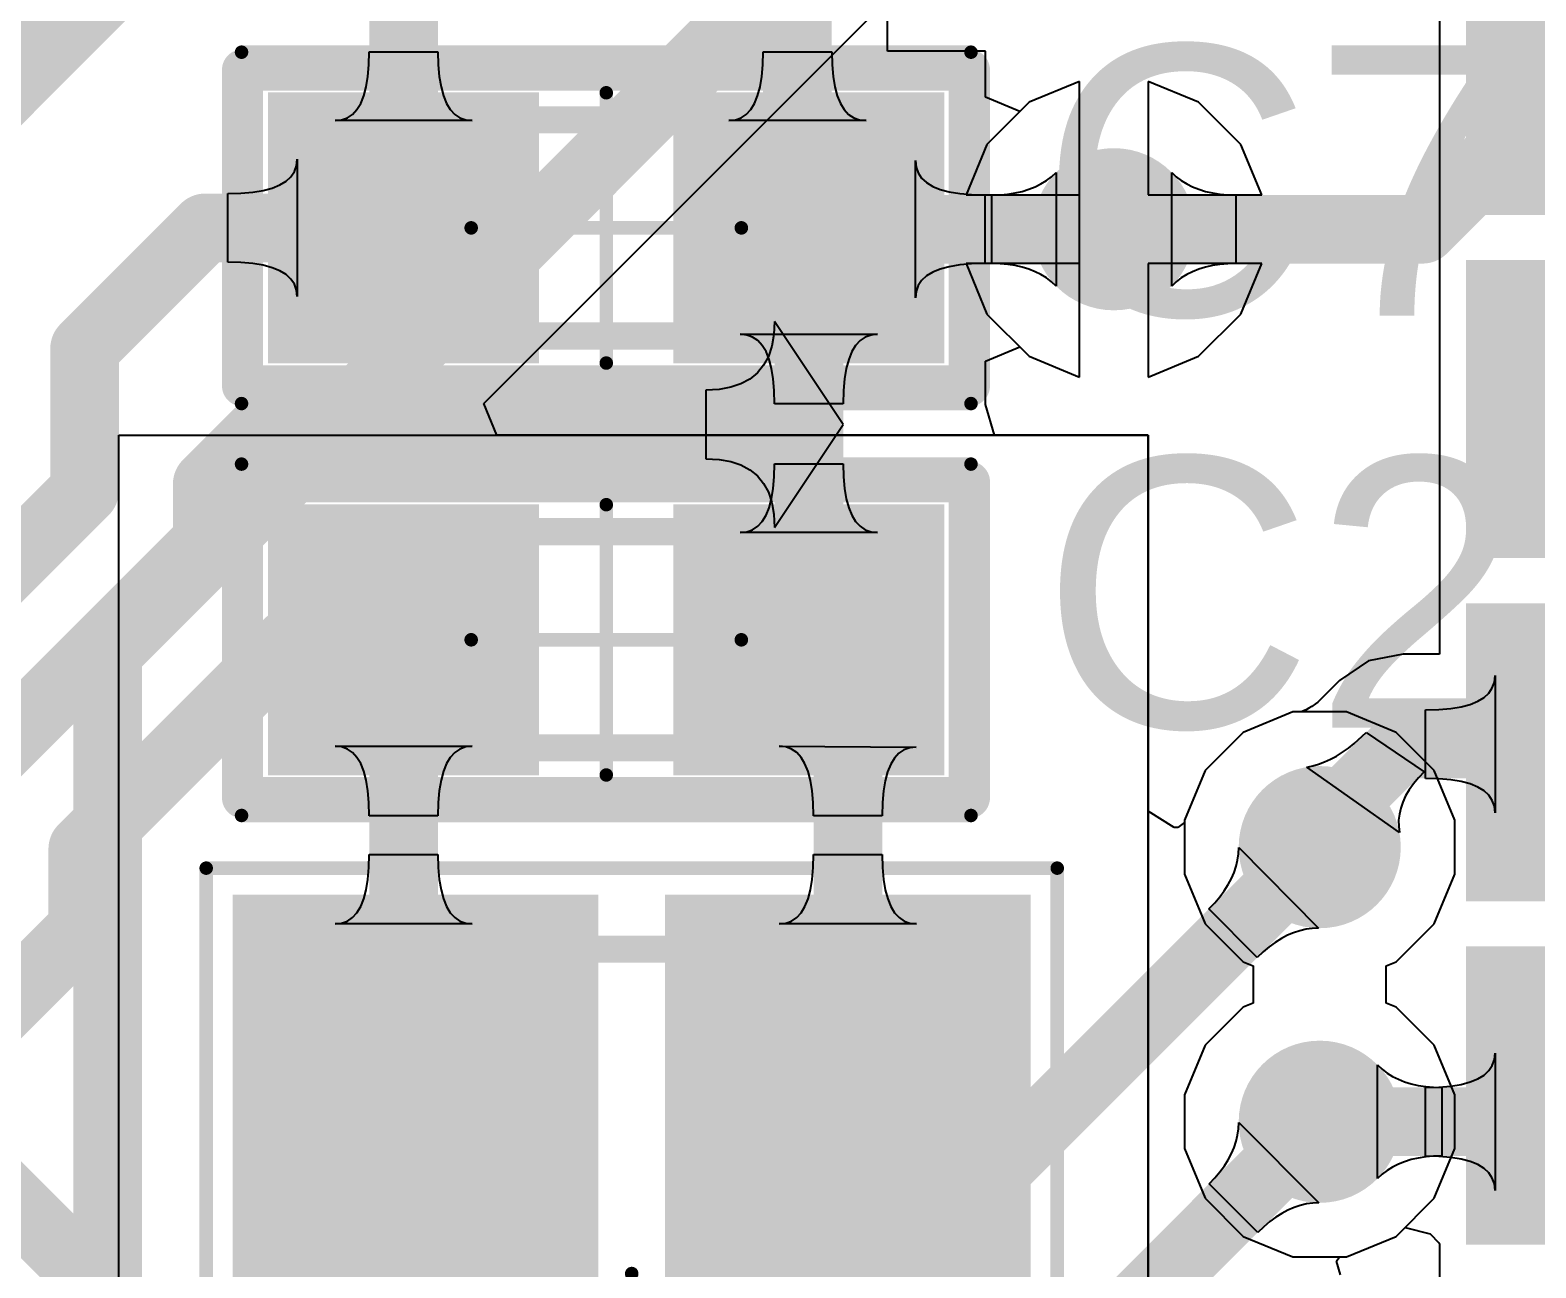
# Model space of a CAD drawing. Header units: inches. Extents: x 1.37 to 4.6, y 1.74 to 5.29.
# Drawn here: x 2.5721 to 2.7915, y 4.5137 to 4.694 of the extents above; entities that cross this region are included whole.
import ezdxf

# ---------------------------------------------------------------- set-up
doc = ezdxf.new("R2010")
doc.units = ezdxf.units.IN
doc.header["$MEASUREMENT"] = 0
for name, color, linetype in [('BottomLayer', 5, 'Continuous'), ('Mechanical11', 56, 'Continuous'), ('Mechanical13', 56, 'Continuous'), ('Mechanical15', 56, 'Continuous'), ('TopLayer', 1, 'Continuous'), ('TopOverlay', 2, 'Continuous'), ('TopPaste', 8, 'Continuous'), ('TopSolder', 216, 'Continuous'), ('ViaHoleLayer', 16, 'Continuous')]:
    doc.layers.add(name, color=color, linetype=linetype)
doc.styles.add('Arial', font='', dxfattribs={"height": 0.2})
doc.styles.get('Arial').set_extended_font_data('Arial')

# ---------------------------------------------------------------- blocks, each defined once
blk = doc.blocks.new('WE_XTAL_CFPX_180_12')
at = {"layer": 'TopLayer'}
for points in [[(-0.07087, 0.05413), (-0.01575, 0.05413), (-0.01575, 0.00886), (-0.07087, 0.00886)], [(0.01575, 0.05413), (0.07087, 0.05413), (0.07087, 0.00886), (0.01575, 0.00886)], [(-0.07087, -0.00886), (-0.01575, -0.00886), (-0.01575, -0.05413), (-0.07087, -0.05413)], [(0.01575, -0.00886), (0.07087, -0.00886), (0.07087, -0.05413), (0.01575, -0.05413)]]:
    blk.add_hatch(color=1, dxfattribs=at).paths.add_polyline_path(points)
at = {"layer": 'TopPaste'}
for points in [[(-0.07087, 0.05413), (-0.01575, 0.05413), (-0.01575, 0.00886), (-0.07087, 0.00886)], [(0.01575, 0.05413), (0.07087, 0.05413), (0.07087, 0.00886), (0.01575, 0.00886)], [(-0.07087, -0.00886), (-0.01575, -0.00886), (-0.01575, -0.05413), (-0.07087, -0.05413)], [(0.01575, -0.00886), (0.07087, -0.00886), (0.07087, -0.05413), (0.01575, -0.05413)]]:
    blk.add_hatch(color=8, dxfattribs=at).paths.add_polyline_path(points)
at = {"layer": 'TopSolder'}
for points in [[(-0.07487, 0.05813), (-0.01175, 0.05813), (-0.01175, 0.00486), (-0.07487, 0.00486)], [(0.01175, 0.05813), (0.07487, 0.05813), (0.07487, 0.00486), (0.01175, 0.00486)], [(-0.07487, -0.00486), (-0.01175, -0.00486), (-0.01175, -0.05813), (-0.07487, -0.05813)], [(0.01175, -0.00486), (0.07487, -0.00486), (0.07487, -0.05813), (0.01175, -0.05813)]]:
    blk.add_hatch(color=216, dxfattribs=at).paths.add_polyline_path(points)
at = {"layer": 'Mechanical11', "const_width": 0.00394}
for points in [[(-0.06693, 0.05315), (0.06693, 0.05315)], [(-0.06693, 0.05315), (-0.06693, -0.05315)], [(0.06693, 0.05315), (0.06693, -0.05315)], [(-0.06693, -0.05315), (0.06693, -0.05315)]]:
    blk.add_lwpolyline(points, dxfattribs=at)
at = {"layer": 'Mechanical11'}
for points, const_width in [([(-0.06791, 0.05315, 1), (-0.06594, 0.05315, 1)], 0.00197), ([(-0.06791, 0.05315, 1), (-0.06594, 0.05315, 1)], 0.00197), ([(0.06595, 0.05315, 1), (0.06791, 0.05315, 1)], 0.00197), ([(0.06595, 0.05315, 1), (0.06791, 0.05315, 1)], 0.00197), ([(-0.04134, -0.03543, 1), (-0.05709, -0.03543, 1)], 0.00394), ([(-0.05807, -0.03543, 1), (-0.0561, -0.03543, 1)], 0.00197), ([(-0.04232, -0.03543, 1), (-0.04035, -0.03543, 1)], 0.00197), ([(-0.06791, -0.05315, 1), (-0.06594, -0.05315, 1)], 0.00197), ([(-0.06791, -0.05315, 1), (-0.06594, -0.05315, 1)], 0.00197), ([(0.06595, -0.05315, 1), (0.06791, -0.05315, 1)], 0.00197), ([(0.06595, -0.05315, 1), (0.06791, -0.05315, 1)], 0.00197)]:
    blk.add_lwpolyline(points, format="xyb", close=True, dxfattribs=dict(at, const_width=const_width))
at = {"layer": 'Mechanical13', "const_width": 0.00394}
for points in [[(-0.06693, 0.05315), (-0.06693, -0.05315)], [(-0.06693, 0.05315), (0.06693, 0.05315)], [(0.06693, 0.05315), (0.06693, -0.05315)], [(-0.06693, -0.05315), (0.06693, -0.05315)]]:
    blk.add_lwpolyline(points, dxfattribs=at)
at = {"layer": 'Mechanical13', "const_width": 0.00197}
for points in [[(-0.06791, 0.05315, 1), (-0.06594, 0.05315, 1)], [(-0.06791, 0.05315, 1), (-0.06594, 0.05315, 1)], [(0.06595, 0.05315, 1), (0.06791, 0.05315, 1)], [(0.06595, 0.05315, 1), (0.06791, 0.05315, 1)], [(-0.06791, -0.05315, 1), (-0.06594, -0.05315, 1)], [(-0.06791, -0.05315, 1), (-0.06594, -0.05315, 1)], [(0.06595, -0.05315, 1), (0.06791, -0.05315, 1)], [(0.06595, -0.05315, 1), (0.06791, -0.05315, 1)]]:
    blk.add_lwpolyline(points, format="xyb", close=True, dxfattribs=at)
at = {"layer": 'Mechanical15', "const_width": 0.00197}
for points in [[(-0.07874, 0.06201), (-0.07874, -0.06201)], [(-0.07874, 0.06201), (0.07874, 0.06201)], [(0.07874, 0.06201), (0.07874, -0.06201)], [(0, 0.01969), (0, -0.01968)], [(-0.01968, 0), (0.01969, 0)], [(-0.07874, -0.06201), (0.07874, -0.06201)]]:
    blk.add_lwpolyline(points, dxfattribs=at)
at = {"layer": 'Mechanical15', "const_width": 0.000984}
for points in [[(-0.07923, 0.06201, 1), (-0.07825, 0.06201, 1)], [(-0.07923, 0.06201, 1), (-0.07825, 0.06201, 1)], [(0.07825, 0.06201, 1), (0.07923, 0.06201, 1)], [(0.07825, 0.06201, 1), (0.07923, 0.06201, 1)], [(-0.00049, 0.01969, 1), (0.00049, 0.01969, 1)], [(-0.02018, 0, 1), (-0.01919, 0, 1)], [(0.01919, 0, 1), (0.02018, 0, 1)], [(-0.00049, -0.01968, 1), (0.00049, -0.01968, 1)], [(-0.07923, -0.06201, 1), (-0.07825, -0.06201, 1)], [(-0.07923, -0.06201, 1), (-0.07825, -0.06201, 1)], [(0.07825, -0.06201, 1), (0.07923, -0.06201, 1)], [(0.07825, -0.06201, 1), (0.07923, -0.06201, 1)]]:
    blk.add_lwpolyline(points, format="xyb", close=True, dxfattribs=at)
at = {"layer": 'TopOverlay'}
for points, const_width in [([(-0.08465, -0.02953, 1), (-0.09252, -0.02953, 1)], 0.00787), ([(-0.09449, -0.02953, 1), (-0.09055, -0.02953, 1)], 0.00394), ([(-0.08661, -0.02953, 1), (-0.08268, -0.02953, 1)], 0.00394)]:
    blk.add_lwpolyline(points, format="xyb", close=True, dxfattribs=dict(at, const_width=const_width))
at = {"layer": 'Mechanical11', "style": 'Arial'}
blk.add_text('Y1', height=0.03937, dxfattribs=at).set_placement((-0.04528, -0.0187))
blk = doc.blocks.new('ESP32_WROOM_26')
at = {"layer": 'TopLayer'}
for points in [[(0.02953, 0.39134), (-0.02953, 0.39134), (-0.02953, 0.42677), (0.02953, 0.42677)], [(0.02953, 0.34134), (-0.02953, 0.34134), (-0.02953, 0.37677), (0.02953, 0.37677)], [(0.02953, 0.29134), (-0.02953, 0.29134), (-0.02953, 0.32677), (0.02953, 0.32677)], [(0.02953, 0.24134), (-0.02953, 0.24134), (-0.02953, 0.27677), (0.02953, 0.27677)]]:
    blk.add_hatch(color=1, dxfattribs=at).paths.add_polyline_path(points)
at = {"layer": 'TopPaste'}
for points in [[(0.02953, 0.39134), (-0.02953, 0.39134), (-0.02953, 0.42677), (0.02953, 0.42677)], [(0.02953, 0.34134), (-0.02953, 0.34134), (-0.02953, 0.37677), (0.02953, 0.37677)], [(0.02953, 0.29134), (-0.02953, 0.29134), (-0.02953, 0.32677), (0.02953, 0.32677)], [(0.02953, 0.24134), (-0.02953, 0.24134), (-0.02953, 0.27677), (0.02953, 0.27677)]]:
    blk.add_hatch(color=8, dxfattribs=at).paths.add_polyline_path(points)
at = {"layer": 'TopSolder'}
for points in [[(0.03353, 0.38734), (-0.03353, 0.38734), (-0.03353, 0.43077), (0.03353, 0.43077)], [(0.03353, 0.33734), (-0.03353, 0.33734), (-0.03353, 0.38077), (0.03353, 0.38077)], [(0.03353, 0.28734), (-0.03353, 0.28734), (-0.03353, 0.33077), (0.03353, 0.33077)], [(0.03353, 0.23734), (-0.03353, 0.23734), (-0.03353, 0.28077), (0.03353, 0.28077)]]:
    blk.add_hatch(color=216, dxfattribs=at).paths.add_polyline_path(points)
blk = doc.blocks.new('CAP_0603_181')
at = {"layer": 'TopLayer'}
for points in [[(-0.04728, 0.01875), (-0.01578, 0.01875), (-0.01578, -0.01275), (-0.04728, -0.01275)], [(0.01178, 0.01875), (0.04328, 0.01875), (0.04328, -0.01275), (0.01178, -0.01275)]]:
    blk.add_hatch(color=1, dxfattribs=at).paths.add_polyline_path(points)
at = {"layer": 'TopPaste'}
for points in [[(-0.04728, 0.01875), (-0.01578, 0.01875), (-0.01578, -0.01275), (-0.04728, -0.01275)], [(0.01178, 0.01875), (0.04328, 0.01875), (0.04328, -0.01275), (0.01178, -0.01275)]]:
    blk.add_hatch(color=8, dxfattribs=at).paths.add_polyline_path(points)
at = {"layer": 'TopSolder'}
for points in [[(-0.05128, 0.02275), (-0.01178, 0.02275), (-0.01178, -0.01675), (-0.05128, -0.01675)], [(0.00778, 0.02275), (0.04728, 0.02275), (0.04728, -0.01675), (0.00778, -0.01675)]]:
    blk.add_hatch(color=216, dxfattribs=at).paths.add_polyline_path(points)
at = {"layer": 'Mechanical13', "const_width": 0.00394}
for points in [[(0.0295, 0.01875), (-0.0335, 0.01875)], [(-0.0335, 0.01875), (-0.0335, -0.01275)], [(0.0295, 0.01875), (0.0295, -0.01275)], [(0.0295, -0.01275), (-0.0335, -0.01275)]]:
    blk.add_lwpolyline(points, dxfattribs=at)
at = {"layer": 'Mechanical13', "const_width": 0.00197}
for points in [[(-0.03448, 0.01875, 1), (-0.03251, 0.01875, 1)], [(-0.03448, 0.01875, 1), (-0.03251, 0.01875, 1)], [(0.02851, 0.01875, 1), (0.03048, 0.01875, 1)], [(0.02851, 0.01875, 1), (0.03048, 0.01875, 1)], [(-0.03448, -0.01275, 1), (-0.03251, -0.01275, 1)], [(-0.03448, -0.01275, 1), (-0.03251, -0.01275, 1)], [(0.02851, -0.01275, 1), (0.03048, -0.01275, 1)], [(0.02851, -0.01275, 1), (0.03048, -0.01275, 1)]]:
    blk.add_lwpolyline(points, format="xyb", close=True, dxfattribs=at)
at = {"layer": 'Mechanical15', "const_width": 0.00197}
for points in [[(0.05115, 0.02859), (-0.05515, 0.02859)], [(-0.05515, 0.02859), (-0.05515, -0.02259)], [(0.05115, 0.02859), (0.05115, -0.02259)], [(-0.002, 0.02269), (-0.002, -0.01668)], [(0.01768, 0.003), (-0.02168, 0.003)], [(0.05115, -0.02259), (-0.05515, -0.02259)]]:
    blk.add_lwpolyline(points, dxfattribs=at)
at = {"layer": 'Mechanical15', "const_width": 0.000984}
for points in [[(-0.05564, 0.02859, 1), (-0.05466, 0.02859, 1)], [(-0.05564, 0.02859, 1), (-0.05466, 0.02859, 1)], [(0.05066, 0.02859, 1), (0.05164, 0.02859, 1)], [(0.05066, 0.02859, 1), (0.05164, 0.02859, 1)], [(-0.00249, 0.02269, 1), (-0.00151, 0.02269, 1)], [(-0.02218, 0.003, 1), (-0.02119, 0.003, 1)], [(0.01719, 0.003, 1), (0.01818, 0.003, 1)], [(-0.00249, -0.01668, 1), (-0.00151, -0.01668, 1)], [(-0.05564, -0.02259, 1), (-0.05466, -0.02259, 1)], [(-0.05564, -0.02259, 1), (-0.05466, -0.02259, 1)], [(0.05066, -0.02259, 1), (0.05164, -0.02259, 1)], [(0.05066, -0.02259, 1), (0.05164, -0.02259, 1)]]:
    blk.add_lwpolyline(points, format="xyb", close=True, dxfattribs=at)
at = {"layer": 'TopOverlay', "const_width": 0.006}
for points in [[(-0.048, 0.026), (-0.05492, 0.026)], [(-0.05492, 0.026), (-0.05492, -0.02)], [(0.051, 0.026), (-0.048, 0.026)], [(0.051, 0.026), (0.051, -0.02)], [(0.051, -0.02), (-0.05492, -0.02)]]:
    blk.add_lwpolyline(points, dxfattribs=at)
at = {"layer": 'TopOverlay', "const_width": 0.003}
for points in [[(-0.05642, 0.026, 1), (-0.05342, 0.026, 1)], [(-0.05642, 0.026, 1), (-0.05342, 0.026, 1)], [(-0.0495, 0.026, 1), (-0.0465, 0.026, 1)], [(-0.0495, 0.026, 1), (-0.0465, 0.026, 1)], [(0.0495, 0.026, 1), (0.0525, 0.026, 1)], [(0.0495, 0.026, 1), (0.0525, 0.026, 1)], [(-0.05642, -0.02, 1), (-0.05342, -0.02, 1)], [(-0.05642, -0.02, 1), (-0.05342, -0.02, 1)], [(0.0495, -0.02, 1), (0.0525, -0.02, 1)], [(0.0495, -0.02, 1), (0.0525, -0.02, 1)]]:
    blk.add_lwpolyline(points, format="xyb", close=True, dxfattribs=at)
blk = doc.blocks.new('CAP_0603_184')
at = {"layer": 'TopLayer'}
for points in [[(-0.04728, 0.01875), (-0.01578, 0.01875), (-0.01578, -0.01275), (-0.04728, -0.01275)], [(0.01178, 0.01875), (0.04328, 0.01875), (0.04328, -0.01275), (0.01178, -0.01275)]]:
    blk.add_hatch(color=1, dxfattribs=at).paths.add_polyline_path(points)
at = {"layer": 'TopPaste'}
for points in [[(-0.04728, 0.01875), (-0.01578, 0.01875), (-0.01578, -0.01275), (-0.04728, -0.01275)], [(0.01178, 0.01875), (0.04328, 0.01875), (0.04328, -0.01275), (0.01178, -0.01275)]]:
    blk.add_hatch(color=8, dxfattribs=at).paths.add_polyline_path(points)
at = {"layer": 'TopSolder'}
for points in [[(-0.05128, 0.02275), (-0.01178, 0.02275), (-0.01178, -0.01675), (-0.05128, -0.01675)], [(0.00778, 0.02275), (0.04728, 0.02275), (0.04728, -0.01675), (0.00778, -0.01675)]]:
    blk.add_hatch(color=216, dxfattribs=at).paths.add_polyline_path(points)
at = {"layer": 'Mechanical13', "const_width": 0.00394}
for points in [[(0.0295, 0.01875), (-0.0335, 0.01875)], [(-0.0335, 0.01875), (-0.0335, -0.01275)], [(0.0295, 0.01875), (0.0295, -0.01275)], [(0.0295, -0.01275), (-0.0335, -0.01275)]]:
    blk.add_lwpolyline(points, dxfattribs=at)
at = {"layer": 'Mechanical13', "const_width": 0.00197}
for points in [[(-0.03448, 0.01875, 1), (-0.03251, 0.01875, 1)], [(-0.03448, 0.01875, 1), (-0.03251, 0.01875, 1)], [(0.02851, 0.01875, 1), (0.03048, 0.01875, 1)], [(0.02851, 0.01875, 1), (0.03048, 0.01875, 1)], [(-0.03448, -0.01275, 1), (-0.03251, -0.01275, 1)], [(-0.03448, -0.01275, 1), (-0.03251, -0.01275, 1)], [(0.02851, -0.01275, 1), (0.03048, -0.01275, 1)], [(0.02851, -0.01275, 1), (0.03048, -0.01275, 1)]]:
    blk.add_lwpolyline(points, format="xyb", close=True, dxfattribs=at)
at = {"layer": 'Mechanical15', "const_width": 0.00197}
for points in [[(0.05115, 0.02859), (-0.05515, 0.02859)], [(-0.05515, 0.02859), (-0.05515, -0.02259)], [(0.05115, 0.02859), (0.05115, -0.02259)], [(-0.002, 0.02269), (-0.002, -0.01668)], [(0.01768, 0.003), (-0.02168, 0.003)], [(0.05115, -0.02259), (-0.05515, -0.02259)]]:
    blk.add_lwpolyline(points, dxfattribs=at)
at = {"layer": 'Mechanical15', "const_width": 0.000984}
for points in [[(-0.05564, 0.02859, 1), (-0.05466, 0.02859, 1)], [(-0.05564, 0.02859, 1), (-0.05466, 0.02859, 1)], [(0.05066, 0.02859, 1), (0.05164, 0.02859, 1)], [(0.05066, 0.02859, 1), (0.05164, 0.02859, 1)], [(-0.00249, 0.02269, 1), (-0.00151, 0.02269, 1)], [(-0.02218, 0.003, 1), (-0.02119, 0.003, 1)], [(0.01719, 0.003, 1), (0.01818, 0.003, 1)], [(-0.00249, -0.01668, 1), (-0.00151, -0.01668, 1)], [(-0.05564, -0.02259, 1), (-0.05466, -0.02259, 1)], [(-0.05564, -0.02259, 1), (-0.05466, -0.02259, 1)], [(0.05066, -0.02259, 1), (0.05164, -0.02259, 1)], [(0.05066, -0.02259, 1), (0.05164, -0.02259, 1)]]:
    blk.add_lwpolyline(points, format="xyb", close=True, dxfattribs=at)
at = {"layer": 'TopOverlay', "const_width": 0.006}
for points in [[(-0.048, 0.026), (-0.05492, 0.026)], [(-0.05492, 0.026), (-0.05492, -0.02)], [(0.051, 0.026), (-0.048, 0.026)], [(0.051, 0.026), (0.051, -0.02)], [(0.051, -0.02), (-0.05492, -0.02)]]:
    blk.add_lwpolyline(points, dxfattribs=at)
at = {"layer": 'TopOverlay', "const_width": 0.003}
for points in [[(-0.05642, 0.026, 1), (-0.05342, 0.026, 1)], [(-0.05642, 0.026, 1), (-0.05342, 0.026, 1)], [(-0.0495, 0.026, 1), (-0.0465, 0.026, 1)], [(-0.0495, 0.026, 1), (-0.0465, 0.026, 1)], [(0.0495, 0.026, 1), (0.0525, 0.026, 1)], [(0.0495, 0.026, 1), (0.0525, 0.026, 1)], [(-0.05642, -0.02, 1), (-0.05342, -0.02, 1)], [(-0.05642, -0.02, 1), (-0.05342, -0.02, 1)], [(0.0495, -0.02, 1), (0.0525, -0.02, 1)], [(0.0495, -0.02, 1), (0.0525, -0.02, 1)]]:
    blk.add_lwpolyline(points, format="xyb", close=True, dxfattribs=at)

msp = doc.modelspace()

# ---------------------------------------------------------------- hatches: boundary and pattern name
at = {"layer": 'BottomLayer'}
h = msp.add_hatch(color=5, dxfattribs=at)
edge = h.paths.add_edge_path()
edge.add_arc((2.73, 4.665), 0.01181, 0, 360)
h = msp.add_hatch(color=5, dxfattribs=at)
edge = h.paths.add_edge_path()
edge.add_arc((2.76, 4.575), 0.01181, 0, 360)
h = msp.add_hatch(color=5, dxfattribs=at)
edge = h.paths.add_edge_path()
edge.add_arc((2.76, 4.535), 0.01181, 0, 360)
at = {"layer": 'TopLayer'}
h = msp.add_hatch(color=1, dxfattribs=at)
edge = h.paths.add_edge_path()
edge.add_arc((2.73, 4.665), 0.01181, 0, 360)
h = msp.add_hatch(color=1, dxfattribs=at)
edge = h.paths.add_edge_path()
edge.add_arc((2.76, 4.575), 0.01181, 0, 360)
h = msp.add_hatch(color=1, dxfattribs=at)
edge = h.paths.add_edge_path()
edge.add_arc((2.76, 4.535), 0.01181, 0, 360)
at = {"layer": 'ViaHoleLayer'}
h = msp.add_hatch(color=16, dxfattribs=at)
edge = h.paths.add_edge_path()
edge.add_arc((2.73, 4.665), 0.00591, 0, 360)
h = msp.add_hatch(color=16, dxfattribs=at)
edge = h.paths.add_edge_path()
edge.add_arc((2.76, 4.575), 0.00591, 0, 360)
h = msp.add_hatch(color=16, dxfattribs=at)
edge = h.paths.add_edge_path()
edge.add_arc((2.76, 4.535), 0.00591, 0, 360)

# ---------------------------------------------------------------- linework, layer by layer
at = {"layer": 'BottomLayer'}
for p, q in [((2.63818, 4.63962), (2.74129, 4.74273)), ((2.725, 4.68654), (2.71765, 4.68349)), ((2.725, 4.67), (2.725, 4.68654)), ((2.74235, 4.68349), (2.735, 4.68654)), ((2.735, 4.68654), (2.735, 4.67)), ((2.71765, 4.68349), (2.71151, 4.67735)), ((2.74849, 4.67735), (2.74235, 4.68349)), ((2.71151, 4.67735), (2.70846, 4.67)), ((2.75154, 4.67), (2.74849, 4.67735)), ((2.73843, 4.65673), (2.73843, 4.67327)), ((2.73843, 4.67327), (2.7391, 4.67265)), ((2.7391, 4.67265), (2.73983, 4.67209)), ((2.73983, 4.67209), (2.74062, 4.6716)), ((2.70846, 4.67), (2.725, 4.67)), ((2.735, 4.67), (2.75154, 4.67)), ((2.74062, 4.6716), (2.74147, 4.67118)), ((2.74147, 4.67118), (2.74237, 4.67082)), ((2.74237, 4.67082), (2.74334, 4.67052)), ((2.74334, 4.67052), (2.74436, 4.67029)), ((2.74436, 4.67029), (2.74545, 4.67013)), ((2.74545, 4.67013), (2.74659, 4.67003)), ((2.74659, 4.67003), (2.74779, 4.67)), ((2.74779, 4.67), (2.74779, 4.66)), ((2.725, 4.66), (2.70846, 4.66)), ((2.70846, 4.66), (2.71151, 4.65265)), ((2.725, 4.64346), (2.725, 4.66)), ((2.75154, 4.66), (2.735, 4.66)), ((2.735, 4.66), (2.735, 4.64346)), ((2.74147, 4.65882), (2.74062, 4.6584)), ((2.74237, 4.65918), (2.74147, 4.65882)), ((2.74334, 4.65948), (2.74237, 4.65918)), ((2.74436, 4.65971), (2.74334, 4.65948)), ((2.74545, 4.65987), (2.74436, 4.65971)), ((2.74659, 4.65997), (2.74545, 4.65987)), ((2.74779, 4.66), (2.74659, 4.65997)), ((2.74849, 4.65265), (2.75154, 4.66)), ((2.7391, 4.65735), (2.73843, 4.65673)), ((2.73983, 4.65791), (2.7391, 4.65735)), ((2.74062, 4.6584), (2.73983, 4.65791)), ((2.71151, 4.65265), (2.71765, 4.64651)), ((2.74235, 4.64651), (2.74849, 4.65265)), ((2.71765, 4.64651), (2.725, 4.64346)), ((2.735, 4.64346), (2.74235, 4.64651)), ((2.6401, 4.635), (2.63818, 4.63962)), ((2.585, 4.345), (2.585, 4.635)), ((2.585, 4.635), (2.735, 4.635)), ((2.735, 4.635), (2.6401, 4.635)), ((2.735, 4.635), (2.735, 4.345)), ((2.735, 4.58026), (2.735, 4.635)), ((2.75608, 4.59469), (2.74885, 4.59169)), ((2.76392, 4.59469), (2.75608, 4.59469)), ((2.77115, 4.59169), (2.76392, 4.59469)), ((2.74885, 4.59169), (2.74331, 4.58615)), ((2.77669, 4.58615), (2.77115, 4.59169)), ((2.74331, 4.58615), (2.74031, 4.57892)), ((2.77969, 4.57892), (2.77669, 4.58615)), ((2.73881, 4.57785), (2.735, 4.58026)), ((2.73934, 4.57787), (2.73881, 4.57785)), ((2.74031, 4.57857), (2.73934, 4.57787)), ((2.74031, 4.57892), (2.74031, 4.57857)), ((2.77969, 4.57108), (2.77969, 4.57892)), ((2.74781, 4.57222), (2.74802, 4.57312)), ((2.74802, 4.57312), (2.74815, 4.57403)), ((2.74815, 4.57403), (2.74819, 4.57494)), ((2.74819, 4.57494), (2.75982, 4.56319)), ((2.74712, 4.57043), (2.74751, 4.57132)), ((2.74751, 4.57132), (2.74781, 4.57222)), ((2.77669, 4.56385), (2.77969, 4.57108)), ((2.74543, 4.56777), (2.74608, 4.56865)), ((2.74608, 4.56865), (2.74664, 4.56954)), ((2.74664, 4.56954), (2.74712, 4.57043)), ((2.74386, 4.56602), (2.74469, 4.56689)), ((2.74469, 4.56689), (2.74543, 4.56777)), ((2.75089, 4.55891), (2.74386, 4.56602)), ((2.7553, 4.56216), (2.75441, 4.56168)), ((2.75619, 4.56254), (2.7553, 4.56216)), ((2.75709, 4.56283), (2.75619, 4.56254)), ((2.758, 4.56304), (2.75709, 4.56283)), ((2.75891, 4.56316), (2.758, 4.56304)), ((2.75982, 4.56319), (2.75891, 4.56316)), ((2.77115, 4.55831), (2.77669, 4.56385)), ((2.75177, 4.55974), (2.75089, 4.55891)), ((2.75264, 4.56047), (2.75177, 4.55974)), ((2.75352, 4.56112), (2.75264, 4.56047)), ((2.75441, 4.56168), (2.75352, 4.56112)), ((2.76969, 4.55771), (2.77115, 4.55831)), ((2.76969, 4.55229), (2.76969, 4.55771)), ((2.77115, 4.55169), (2.76969, 4.55229)), ((2.77669, 4.54615), (2.77115, 4.55169)), ((2.77969, 4.53892), (2.77669, 4.54615)), ((2.77969, 4.53108), (2.77969, 4.53892)), ((2.74803, 4.53306), (2.74815, 4.53397)), ((2.74815, 4.53397), (2.74819, 4.53488)), ((2.74819, 4.53488), (2.75988, 4.52319)), ((2.74714, 4.53036), (2.74752, 4.53126)), ((2.74752, 4.53126), (2.74782, 4.53216)), ((2.74782, 4.53216), (2.74803, 4.53306)), ((2.7461, 4.52859), (2.74666, 4.52947)), ((2.74666, 4.52947), (2.74714, 4.53036)), ((2.77669, 4.52385), (2.77969, 4.53108)), ((2.74389, 4.52596), (2.74471, 4.52683)), ((2.74471, 4.52683), (2.74545, 4.52771)), ((2.74545, 4.52771), (2.7461, 4.52859)), ((2.75096, 4.51889), (2.74389, 4.52596)), ((2.75626, 4.52252), (2.75536, 4.52214)), ((2.75716, 4.52282), (2.75626, 4.52252)), ((2.75806, 4.52303), (2.75716, 4.52282)), ((2.75897, 4.52315), (2.75806, 4.52303)), ((2.75988, 4.52319), (2.75897, 4.52315)), ((2.77115, 4.51831), (2.77669, 4.52385)), ((2.75271, 4.52045), (2.75183, 4.51971)), ((2.75359, 4.5211), (2.75271, 4.52045)), ((2.75447, 4.52166), (2.75359, 4.5211)), ((2.75536, 4.52214), (2.75447, 4.52166)), ((2.75183, 4.51971), (2.75096, 4.51889)), ((2.76392, 4.51532), (2.77115, 4.51831)), ((2.76246, 4.51469), (2.7629, 4.51532)), ((2.76304, 4.51268), (2.76246, 4.51469)), ((2.7629, 4.51532), (2.76392, 4.51532))]:
    msp.add_line(p, q, dxfattribs=at)
for points, const_width in [([(2.58337, 4.60337), (2.935, 4.955)], 0.01), ([(2.775, 4.665), (2.895, 4.785)], 0.01), ([(2.52537, 4.64537), (2.58354, 4.70354)], 0.015), ([(2.73, 4.665), (2.775, 4.665)], 0.01), ([(2.58337, 4.39595), (2.58337, 4.60337)], 0.01), ([(2.685, 4.50009), (2.75991, 4.575)], 0.01), ([(2.75991, 4.575), (2.76, 4.575)], 0.01), ([(2.72, 4.495), (2.76, 4.535)], 0.01)]:
    msp.add_lwpolyline(points, dxfattribs=dict(at, const_width=const_width))
at = {"layer": 'BottomLayer', "const_width": 0.005}
for points in [[(2.7275, 4.665, 1), (2.7325, 4.665, 1)], [(2.7725, 4.665, 1), (2.7775, 4.665, 1)], [(2.7725, 4.665, 1), (2.7775, 4.665, 1)], [(2.58087, 4.60337, 1), (2.58587, 4.60337, 1)], [(2.58087, 4.60337, 1), (2.58587, 4.60337, 1)], [(2.75741, 4.575, 1), (2.76241, 4.575, 1)], [(2.75741, 4.575, 1), (2.76241, 4.575, 1)], [(2.7575, 4.575, 1), (2.7625, 4.575, 1)], [(2.7575, 4.535, 1), (2.7625, 4.535, 1)]]:
    msp.add_lwpolyline(points, format="xyb", close=True, dxfattribs=at)
at = {"layer": 'TopLayer'}
for p, q in [((2.77744, 4.71323), (2.77744, 4.66323)), ((2.69702, 4.69095), (2.69702, 4.69646)), ((2.62145, 4.68893), (2.6215, 4.69083)), ((2.6215, 4.69083), (2.6315, 4.69083)), ((2.6315, 4.69083), (2.63155, 4.68893)), ((2.67884, 4.68893), (2.67889, 4.69083)), ((2.67889, 4.69083), (2.68889, 4.69083)), ((2.68889, 4.69083), (2.68894, 4.68893)), ((2.71131, 4.69095), (2.69702, 4.69095)), ((2.71131, 4.68422), (2.71131, 4.69095)), ((2.62105, 4.68573), (2.6213, 4.68723)), ((2.6213, 4.68723), (2.62145, 4.68893)), ((2.63155, 4.68893), (2.6317, 4.68723)), ((2.6317, 4.68723), (2.63195, 4.68573)), ((2.67844, 4.68573), (2.67869, 4.68723)), ((2.67869, 4.68723), (2.67884, 4.68893)), ((2.68894, 4.68893), (2.68909, 4.68723)), ((2.68909, 4.68723), (2.68934, 4.68573)), ((2.6207, 4.68443), (2.62105, 4.68573)), ((2.63195, 4.68573), (2.6323, 4.68443)), ((2.67809, 4.68443), (2.67844, 4.68573)), ((2.68934, 4.68573), (2.68969, 4.68443)), ((2.725, 4.68654), (2.71765, 4.68349)), ((2.725, 4.665), (2.725, 4.68654)), ((2.74235, 4.68349), (2.735, 4.68654)), ((2.735, 4.68654), (2.735, 4.67)), ((2.6197, 4.68243), (2.62025, 4.68333)), ((2.62025, 4.68333), (2.6207, 4.68443)), ((2.6323, 4.68443), (2.63275, 4.68333)), ((2.63275, 4.68333), (2.6333, 4.68243)), ((2.67709, 4.68243), (2.67764, 4.68333)), ((2.67764, 4.68333), (2.67809, 4.68443)), ((2.68969, 4.68443), (2.69014, 4.68333)), ((2.69014, 4.68333), (2.69069, 4.68243)), ((2.71631, 4.68215), (2.71131, 4.68422)), ((2.71765, 4.68349), (2.71631, 4.68215)), ((2.74849, 4.67735), (2.74235, 4.68349)), ((2.6165, 4.68083), (2.61745, 4.68093)), ((2.6365, 4.68083), (2.6165, 4.68083)), ((2.61745, 4.68093), (2.6183, 4.68123)), ((2.6183, 4.68123), (2.61905, 4.68173)), ((2.61905, 4.68173), (2.6197, 4.68243)), ((2.6333, 4.68243), (2.63395, 4.68173)), ((2.63395, 4.68173), (2.6347, 4.68123)), ((2.6347, 4.68123), (2.63555, 4.68093)), ((2.63555, 4.68093), (2.6365, 4.68083)), ((2.67389, 4.68083), (2.67484, 4.68093)), ((2.69389, 4.68083), (2.67389, 4.68083)), ((2.67484, 4.68093), (2.67569, 4.68123)), ((2.67569, 4.68123), (2.67644, 4.68173)), ((2.67644, 4.68173), (2.67709, 4.68243)), ((2.69069, 4.68243), (2.69134, 4.68173)), ((2.69134, 4.68173), (2.69209, 4.68123)), ((2.69209, 4.68123), (2.69294, 4.68093)), ((2.69294, 4.68093), (2.69389, 4.68083)), ((2.75154, 4.67), (2.74849, 4.67735)), ((2.61059, 4.6734), (2.61089, 4.67425)), ((2.61089, 4.67425), (2.611, 4.6752)), ((2.611, 4.6752), (2.611, 4.6552)), ((2.70107, 4.655), (2.70107, 4.675)), ((2.70107, 4.675), (2.70117, 4.67405)), ((2.70117, 4.67405), (2.70147, 4.6732)), ((2.60847, 4.67145), (2.60938, 4.672)), ((2.60938, 4.672), (2.61008, 4.67265)), ((2.61008, 4.67265), (2.61059, 4.6734)), ((2.70147, 4.6732), (2.70198, 4.67245)), ((2.70198, 4.67245), (2.70269, 4.6718)), ((2.70269, 4.6718), (2.7036, 4.67125)), ((2.71938, 4.6716), (2.72017, 4.67209)), ((2.72017, 4.67209), (2.7209, 4.67265)), ((2.7209, 4.67265), (2.72157, 4.67327)), ((2.72157, 4.67327), (2.72157, 4.65673)), ((2.60088, 4.6702), (2.6028, 4.67025)), ((2.60088, 4.6602), (2.60088, 4.6702)), ((2.6028, 4.67025), (2.60452, 4.6704)), ((2.60452, 4.6704), (2.60604, 4.67065)), ((2.60604, 4.67065), (2.60735, 4.671)), ((2.60735, 4.671), (2.60847, 4.67145)), ((2.7036, 4.67125), (2.70471, 4.6708)), ((2.70471, 4.6708), (2.70602, 4.67045)), ((2.70602, 4.67045), (2.70754, 4.6702)), ((2.70754, 4.6702), (2.70926, 4.67005)), ((2.70926, 4.67005), (2.71119, 4.67)), ((2.71119, 4.67), (2.71119, 4.66)), ((2.71221, 4.67), (2.71341, 4.67003)), ((2.71221, 4.66), (2.71221, 4.67)), ((2.71341, 4.67003), (2.71455, 4.67013)), ((2.71455, 4.67013), (2.71564, 4.67029)), ((2.71564, 4.67029), (2.71666, 4.67052)), ((2.71666, 4.67052), (2.71763, 4.67082)), ((2.71763, 4.67082), (2.71853, 4.67118)), ((2.71853, 4.67118), (2.71938, 4.6716)), ((2.735, 4.67), (2.75154, 4.67)), ((2.725, 4.64346), (2.725, 4.665)), ((2.77744, 4.66323), (2.77744, 4.60313)), ((2.6028, 4.66015), (2.60088, 4.6602)), ((2.60452, 4.66), (2.6028, 4.66015)), ((2.60604, 4.65975), (2.60452, 4.66)), ((2.60735, 4.6594), (2.60604, 4.65975)), ((2.60847, 4.65895), (2.60735, 4.6594)), ((2.60938, 4.6584), (2.60847, 4.65895)), ((2.7036, 4.65875), (2.70269, 4.6582)), ((2.70471, 4.6592), (2.7036, 4.65875)), ((2.70602, 4.65955), (2.70471, 4.6592)), ((2.70754, 4.6598), (2.70602, 4.65955)), ((2.70926, 4.65995), (2.70754, 4.6598)), ((2.71119, 4.66), (2.70926, 4.65995)), ((2.71341, 4.65997), (2.71221, 4.66)), ((2.71455, 4.65987), (2.71341, 4.65997)), ((2.71564, 4.65971), (2.71455, 4.65987)), ((2.71666, 4.65948), (2.71564, 4.65971)), ((2.71763, 4.65918), (2.71666, 4.65948)), ((2.71853, 4.65882), (2.71763, 4.65918)), ((2.71938, 4.6584), (2.71853, 4.65882)), ((2.75154, 4.66), (2.735, 4.66)), ((2.735, 4.66), (2.735, 4.64346)), ((2.74849, 4.65265), (2.75154, 4.66)), ((2.61008, 4.65775), (2.60938, 4.6584)), ((2.61059, 4.657), (2.61008, 4.65775)), ((2.61089, 4.65615), (2.61059, 4.657)), ((2.70147, 4.6568), (2.70117, 4.65595)), ((2.70198, 4.65755), (2.70147, 4.6568)), ((2.70269, 4.6582), (2.70198, 4.65755)), ((2.72017, 4.65791), (2.71938, 4.6584)), ((2.7209, 4.65735), (2.72017, 4.65791)), ((2.72157, 4.65673), (2.7209, 4.65735)), ((2.611, 4.6552), (2.61089, 4.65615)), ((2.70117, 4.65595), (2.70107, 4.655)), ((2.74235, 4.64651), (2.74849, 4.65265)), ((2.67651, 4.64959), (2.67556, 4.6497)), ((2.67556, 4.6497), (2.69556, 4.6497)), ((2.68046, 4.64968), (2.68016, 4.64798)), ((2.68056, 4.65158), (2.68046, 4.64968)), ((2.69056, 4.63658), (2.68056, 4.65158)), ((2.69556, 4.6497), (2.69461, 4.64959)), ((2.67736, 4.64929), (2.67651, 4.64959)), ((2.67811, 4.64879), (2.67736, 4.64929)), ((2.67876, 4.64808), (2.67811, 4.64879)), ((2.67931, 4.64717), (2.67876, 4.64808)), ((2.68016, 4.64798), (2.67966, 4.64648)), ((2.69236, 4.64808), (2.69181, 4.64717)), ((2.69301, 4.64879), (2.69236, 4.64808)), ((2.69376, 4.64929), (2.69301, 4.64879)), ((2.69461, 4.64959), (2.69376, 4.64929)), ((2.71131, 4.64578), (2.71631, 4.64785)), ((2.71631, 4.64785), (2.71765, 4.64651)), ((2.67966, 4.64648), (2.67896, 4.64518)), ((2.67976, 4.64605), (2.67931, 4.64717)), ((2.68011, 4.64474), (2.67976, 4.64605)), ((2.69136, 4.64605), (2.69101, 4.64474)), ((2.69181, 4.64717), (2.69136, 4.64605)), ((2.71131, 4.63946), (2.71131, 4.64578)), ((2.71765, 4.64651), (2.725, 4.64346)), ((2.735, 4.64346), (2.74235, 4.64651)), ((2.67696, 4.64318), (2.67566, 4.64248)), ((2.67806, 4.64408), (2.67696, 4.64318)), ((2.67896, 4.64518), (2.67806, 4.64408)), ((2.68036, 4.64322), (2.68011, 4.64474)), ((2.68051, 4.6415), (2.68036, 4.64322)), ((2.69076, 4.64322), (2.69061, 4.6415)), ((2.69101, 4.64474), (2.69076, 4.64322)), ((2.67246, 4.64168), (2.67056, 4.64158)), ((2.67056, 4.64158), (2.67056, 4.63158)), ((2.67416, 4.64198), (2.67246, 4.64168)), ((2.67566, 4.64248), (2.67416, 4.64198)), ((2.68056, 4.63958), (2.68051, 4.6415)), ((2.69061, 4.6415), (2.69056, 4.63958)), ((2.69056, 4.63958), (2.68056, 4.63958)), ((2.71262, 4.635), (2.71131, 4.63946)), ((2.71131, 4.63946), (2.71131, 4.63946)), ((2.68056, 4.62158), (2.69056, 4.63658)), ((2.69056, 4.63658), (2.69056, 4.63658)), ((2.69056, 4.63658), (2.69056, 4.63658)), ((2.69056, 4.63658), (2.69056, 4.63658)), ((2.69056, 4.63658), (2.69056, 4.63658)), ((2.69056, 4.63658), (2.69056, 4.63658)), ((2.69056, 4.63658), (2.69056, 4.63658)), ((2.69056, 4.63658), (2.69056, 4.63658)), ((2.69056, 4.63658), (2.69056, 4.63658)), ((2.69056, 4.63658), (2.69056, 4.63658)), ((2.69056, 4.63658), (2.69056, 4.63658)), ((2.585, 4.345), (2.585, 4.635)), ((2.585, 4.635), (2.735, 4.635)), ((2.735, 4.635), (2.71262, 4.635)), ((2.735, 4.635), (2.735, 4.345)), ((2.735, 4.345), (2.735, 4.635)), ((2.67056, 4.63158), (2.67246, 4.63148)), ((2.67246, 4.63148), (2.67416, 4.63118)), ((2.67416, 4.63118), (2.67566, 4.63068)), ((2.67566, 4.63068), (2.67696, 4.62998)), ((2.67696, 4.62998), (2.67806, 4.62908)), ((2.68051, 4.62893), (2.68056, 4.63083)), ((2.68056, 4.63083), (2.69056, 4.63083)), ((2.69056, 4.63083), (2.69061, 4.62893)), ((2.67806, 4.62908), (2.67896, 4.62798)), ((2.67896, 4.62798), (2.67966, 4.62668)), ((2.68036, 4.62723), (2.68051, 4.62893)), ((2.69061, 4.62893), (2.69076, 4.62723)), ((2.67966, 4.62668), (2.68016, 4.62518)), ((2.67976, 4.62443), (2.68011, 4.62573)), ((2.68011, 4.62573), (2.68036, 4.62723)), ((2.69076, 4.62723), (2.69101, 4.62573)), ((2.69101, 4.62573), (2.69136, 4.62443)), ((2.67931, 4.62333), (2.67976, 4.62443)), ((2.68016, 4.62518), (2.68046, 4.62348)), ((2.68046, 4.62348), (2.68056, 4.62158)), ((2.69136, 4.62443), (2.69181, 4.62333)), ((2.67651, 4.62093), (2.67736, 4.62123)), ((2.67736, 4.62123), (2.67811, 4.62173)), ((2.67811, 4.62173), (2.67876, 4.62243)), ((2.67876, 4.62243), (2.67931, 4.62333)), ((2.69181, 4.62333), (2.69236, 4.62243)), ((2.69236, 4.62243), (2.69301, 4.62173)), ((2.69301, 4.62173), (2.69376, 4.62123)), ((2.69376, 4.62123), (2.69461, 4.62093)), ((2.67556, 4.62083), (2.67651, 4.62093)), ((2.69556, 4.62083), (2.67556, 4.62083)), ((2.69461, 4.62093), (2.69556, 4.62083)), ((2.76713, 4.60213), (2.76287, 4.59928)), ((2.77215, 4.60313), (2.76713, 4.60213)), ((2.77744, 4.60313), (2.77215, 4.60313)), ((2.76287, 4.59928), (2.75973, 4.59614)), ((2.78545, 4.59905), (2.78556, 4.6)), ((2.78556, 4.6), (2.78556, 4.58)), ((2.78394, 4.5968), (2.78464, 4.59745)), ((2.78464, 4.59745), (2.78515, 4.5982)), ((2.78515, 4.5982), (2.78545, 4.59905)), ((2.75764, 4.59483), (2.75733, 4.59472)), ((2.758, 4.595), (2.75764, 4.59483)), ((2.75841, 4.59522), (2.758, 4.595)), ((2.75887, 4.5955), (2.75841, 4.59522)), ((2.75937, 4.59585), (2.75887, 4.5955)), ((2.75973, 4.59614), (2.75937, 4.59585)), ((2.77543, 4.595), (2.77736, 4.59505)), ((2.77543, 4.585), (2.77543, 4.595)), ((2.77736, 4.59505), (2.77908, 4.5952)), ((2.77908, 4.5952), (2.7806, 4.59545)), ((2.7806, 4.59545), (2.78191, 4.5958)), ((2.78191, 4.5958), (2.78302, 4.59625)), ((2.78302, 4.59625), (2.78394, 4.5968)), ((2.75608, 4.59469), (2.74885, 4.59169)), ((2.75722, 4.59469), (2.75608, 4.59469)), ((2.75733, 4.59472), (2.75722, 4.59469)), ((2.74885, 4.59169), (2.74331, 4.58615)), ((2.76504, 4.5901), (2.76677, 4.59169)), ((2.76677, 4.59169), (2.7752, 4.58598)), ((2.61745, 4.58959), (2.6165, 4.5897)), ((2.6165, 4.5897), (2.6365, 4.5897)), ((2.6183, 4.58929), (2.61745, 4.58959)), ((2.61905, 4.58879), (2.6183, 4.58929)), ((2.6197, 4.58808), (2.61905, 4.58879)), ((2.63395, 4.58879), (2.6333, 4.58808)), ((2.6347, 4.58929), (2.63395, 4.58879)), ((2.63555, 4.58959), (2.6347, 4.58929)), ((2.6365, 4.5897), (2.63555, 4.58959)), ((2.68219, 4.58959), (2.68124, 4.5897)), ((2.68124, 4.5897), (2.70119, 4.58958)), ((2.68304, 4.58928), (2.68219, 4.58959)), ((2.68379, 4.58877), (2.68304, 4.58928)), ((2.68444, 4.58806), (2.68379, 4.58877)), ((2.69866, 4.58868), (2.69802, 4.58798)), ((2.69941, 4.58918), (2.69866, 4.58868)), ((2.70025, 4.58948), (2.69941, 4.58918)), ((2.70119, 4.58958), (2.70025, 4.58948)), ((2.76157, 4.5878), (2.76244, 4.58827)), ((2.76244, 4.58827), (2.76331, 4.58881)), ((2.76331, 4.58881), (2.76417, 4.58942)), ((2.76417, 4.58942), (2.76504, 4.5901)), ((2.62025, 4.58717), (2.6197, 4.58808)), ((2.6207, 4.58605), (2.62025, 4.58717)), ((2.62105, 4.58474), (2.6207, 4.58605)), ((2.6323, 4.58605), (2.63195, 4.58474)), ((2.63275, 4.58717), (2.6323, 4.58605)), ((2.6333, 4.58808), (2.63275, 4.58717)), ((2.68499, 4.58715), (2.68444, 4.58806)), ((2.68544, 4.58604), (2.68499, 4.58715)), ((2.69748, 4.58708), (2.69703, 4.58598)), ((2.69802, 4.58798), (2.69748, 4.58708)), ((2.74331, 4.58615), (2.74031, 4.57892)), ((2.7581, 4.58666), (2.75897, 4.58683)), ((2.77162, 4.57713), (2.7581, 4.58666)), ((2.75897, 4.58683), (2.75984, 4.58709)), ((2.75984, 4.58709), (2.76071, 4.58741)), ((2.76071, 4.58741), (2.76157, 4.5878)), ((2.6213, 4.58322), (2.62105, 4.58474)), ((2.63195, 4.58474), (2.6317, 4.58322)), ((2.68579, 4.58472), (2.68544, 4.58604)), ((2.68604, 4.58321), (2.68579, 4.58472)), ((2.69668, 4.58468), (2.69644, 4.58318)), ((2.69703, 4.58598), (2.69668, 4.58468)), ((2.77365, 4.58422), (2.77303, 4.58334)), ((2.77437, 4.5851), (2.77365, 4.58422)), ((2.7752, 4.58598), (2.77437, 4.5851)), ((2.77736, 4.58495), (2.77543, 4.585)), ((2.77908, 4.5848), (2.77736, 4.58495)), ((2.7806, 4.58455), (2.77908, 4.5848)), ((2.78191, 4.5842), (2.7806, 4.58455)), ((2.78302, 4.58375), (2.78191, 4.5842)), ((2.62145, 4.5815), (2.6213, 4.58322)), ((2.6317, 4.58322), (2.63155, 4.5815)), ((2.68619, 4.58149), (2.68604, 4.58321)), ((2.69644, 4.58318), (2.69629, 4.58148)), ((2.77252, 4.58245), (2.77211, 4.58157)), ((2.77303, 4.58334), (2.77252, 4.58245)), ((2.78394, 4.5832), (2.78302, 4.58375)), ((2.78464, 4.58255), (2.78394, 4.5832)), ((2.78515, 4.5818), (2.78464, 4.58255)), ((2.78545, 4.58095), (2.78515, 4.5818)), ((2.6215, 4.57958), (2.62145, 4.5815)), ((2.6315, 4.57958), (2.6215, 4.57958)), ((2.63155, 4.5815), (2.6315, 4.57958)), ((2.68624, 4.57958), (2.68619, 4.58149)), ((2.69624, 4.57958), (2.68624, 4.57958)), ((2.69629, 4.58148), (2.69624, 4.57958)), ((2.7716, 4.5798), (2.7715, 4.57891)), ((2.7718, 4.58068), (2.7716, 4.5798)), ((2.77211, 4.58157), (2.7718, 4.58068)), ((2.78556, 4.58), (2.78545, 4.58095)), ((2.74031, 4.57892), (2.74031, 4.57108)), ((2.7715, 4.57891), (2.77151, 4.57802)), ((2.77151, 4.57802), (2.77162, 4.57713)), ((2.62145, 4.57203), (2.6215, 4.57395)), ((2.6215, 4.57395), (2.6315, 4.57395)), ((2.6315, 4.57395), (2.63155, 4.57203)), ((2.68619, 4.57203), (2.68624, 4.57395)), ((2.68624, 4.57395), (2.69624, 4.57395)), ((2.69624, 4.57395), (2.69629, 4.57203)), ((2.6213, 4.57031), (2.62145, 4.57203)), ((2.63155, 4.57203), (2.6317, 4.57031)), ((2.68604, 4.57031), (2.68619, 4.57203)), ((2.69629, 4.57203), (2.69644, 4.57031)), ((2.74031, 4.57108), (2.74331, 4.56385)), ((2.6207, 4.56747), (2.62105, 4.56879)), ((2.62105, 4.56879), (2.6213, 4.57031)), ((2.6317, 4.57031), (2.63195, 4.56879)), ((2.63195, 4.56879), (2.6323, 4.56747)), ((2.68544, 4.56747), (2.68579, 4.56879)), ((2.68579, 4.56879), (2.68604, 4.57031)), ((2.69644, 4.57031), (2.69669, 4.56879)), ((2.69669, 4.56879), (2.69704, 4.56747)), ((2.6197, 4.56545), (2.62025, 4.56636)), ((2.62025, 4.56636), (2.6207, 4.56747)), ((2.6323, 4.56747), (2.63275, 4.56636)), ((2.63275, 4.56636), (2.6333, 4.56545)), ((2.68444, 4.56545), (2.68499, 4.56636)), ((2.68499, 4.56636), (2.68544, 4.56747)), ((2.69704, 4.56747), (2.69749, 4.56636)), ((2.69749, 4.56636), (2.69804, 4.56545)), ((2.61745, 4.56393), (2.6183, 4.56423)), ((2.6183, 4.56423), (2.61905, 4.56474)), ((2.61905, 4.56474), (2.6197, 4.56545)), ((2.6333, 4.56545), (2.63395, 4.56474)), ((2.63395, 4.56474), (2.6347, 4.56423)), ((2.6347, 4.56423), (2.63555, 4.56393)), ((2.68219, 4.56393), (2.68304, 4.56423)), ((2.68304, 4.56423), (2.68379, 4.56474)), ((2.68379, 4.56474), (2.68444, 4.56545)), ((2.69804, 4.56545), (2.69869, 4.56474)), ((2.69869, 4.56474), (2.69944, 4.56423)), ((2.69944, 4.56423), (2.70029, 4.56393)), ((2.6165, 4.56383), (2.61745, 4.56393)), ((2.6365, 4.56383), (2.6165, 4.56383)), ((2.63555, 4.56393), (2.6365, 4.56383)), ((2.68124, 4.56383), (2.68219, 4.56393)), ((2.70124, 4.56383), (2.68124, 4.56383)), ((2.70029, 4.56393), (2.70124, 4.56383)), ((2.74331, 4.56385), (2.74885, 4.55831)), ((2.74885, 4.55831), (2.75031, 4.55771)), ((2.75031, 4.55771), (2.75031, 4.55229)), ((2.74885, 4.55169), (2.74331, 4.54615)), ((2.75031, 4.55229), (2.74885, 4.55169)), ((2.74331, 4.54615), (2.74031, 4.53892)), ((2.78545, 4.54405), (2.78556, 4.545)), ((2.78556, 4.545), (2.78556, 4.525)), ((2.76843, 4.52673), (2.76843, 4.54327)), ((2.76843, 4.54327), (2.7691, 4.54265)), ((2.7691, 4.54265), (2.76983, 4.54209)), ((2.78394, 4.5418), (2.78464, 4.54245)), ((2.78464, 4.54245), (2.78515, 4.5432)), ((2.78515, 4.5432), (2.78545, 4.54405)), ((2.76983, 4.54209), (2.77062, 4.5416)), ((2.77062, 4.5416), (2.77147, 4.54118)), ((2.77147, 4.54118), (2.77237, 4.54082)), ((2.77237, 4.54082), (2.77334, 4.54052)), ((2.77334, 4.54052), (2.77436, 4.54029)), ((2.77436, 4.54029), (2.77545, 4.54013)), ((2.77543, 4.54), (2.77736, 4.54005)), ((2.77543, 4.53), (2.77543, 4.54)), ((2.77545, 4.54013), (2.77659, 4.54003)), ((2.77659, 4.54003), (2.77779, 4.54)), ((2.77736, 4.54005), (2.77908, 4.5402)), ((2.77779, 4.54), (2.77779, 4.53)), ((2.77908, 4.5402), (2.7806, 4.54045)), ((2.7806, 4.54045), (2.78191, 4.5408)), ((2.78191, 4.5408), (2.78302, 4.54125)), ((2.78302, 4.54125), (2.78394, 4.5418)), ((2.74031, 4.53892), (2.74031, 4.53108)), ((2.74031, 4.53108), (2.74331, 4.52385)), ((2.77237, 4.52918), (2.77147, 4.52882)), ((2.77334, 4.52948), (2.77237, 4.52918)), ((2.77436, 4.52971), (2.77334, 4.52948)), ((2.77545, 4.52987), (2.77436, 4.52971)), ((2.77736, 4.52995), (2.77543, 4.53)), ((2.77659, 4.52997), (2.77545, 4.52987)), ((2.77779, 4.53), (2.77659, 4.52997)), ((2.77908, 4.5298), (2.77736, 4.52995)), ((2.7806, 4.52955), (2.77908, 4.5298)), ((2.78191, 4.5292), (2.7806, 4.52955)), ((2.78302, 4.52875), (2.78191, 4.5292)), ((2.7691, 4.52735), (2.76843, 4.52673)), ((2.76983, 4.52791), (2.7691, 4.52735)), ((2.77062, 4.5284), (2.76983, 4.52791)), ((2.77147, 4.52882), (2.77062, 4.5284)), ((2.78394, 4.5282), (2.78302, 4.52875)), ((2.78464, 4.52755), (2.78394, 4.5282)), ((2.78515, 4.5268), (2.78464, 4.52755)), ((2.78545, 4.52595), (2.78515, 4.5268)), ((2.78556, 4.525), (2.78545, 4.52595)), ((2.74331, 4.52385), (2.74885, 4.51831)), ((2.74885, 4.51831), (2.75608, 4.51532)), ((2.76392, 4.51532), (2.77115, 4.51831)), ((2.77115, 4.51831), (2.77244, 4.5196)), ((2.77244, 4.5196), (2.77608, 4.51867)), ((2.77608, 4.51867), (2.77737, 4.51738)), ((2.77737, 4.51738), (2.77744, 4.51719)), ((2.77744, 4.51719), (2.77744, 4.50781)), ((2.75608, 4.51532), (2.76392, 4.51532))]:
    msp.add_line(p, q, dxfattribs=at)
at = {"layer": 'TopLayer', "const_width": 0.01}
for points in [[(2.6265, 4.6652), (2.6265, 4.7222)], [(2.68389, 4.66353), (2.68389, 4.72053)], [(2.58001, 4.64763), (2.59758, 4.6652)], [(2.59758, 4.6652), (2.6265, 4.6652)], [(2.68556, 4.63658), (2.68556, 4.6652)], [(2.68576, 4.665), (2.73, 4.665)], [(2.58001, 4.62691), (2.58001, 4.64763)], [(2.59788, 4.62788), (2.60658, 4.63658)], [(2.60658, 4.63658), (2.68556, 4.63658)], [(2.68556, 4.6052), (2.68556, 4.63658)], [(2.59788, 4.61951), (2.59788, 4.62788)], [(2.55952, 4.60642), (2.58001, 4.62691)], [(2.56511, 4.58674), (2.59788, 4.61951)], [(2.626, 4.6047), (2.6265, 4.6052)], [(2.6265, 4.53825), (2.6265, 4.6052)], [(2.68556, 4.6052), (2.69124, 4.59952)], [(2.57974, 4.57474), (2.6097, 4.6047)], [(2.6097, 4.6047), (2.626, 4.6047)], [(2.69124, 4.53651), (2.69124, 4.59952)], [(2.76, 4.57785), (2.77215, 4.59)], [(2.77215, 4.59), (2.81484, 4.59)], [(2.76, 4.575), (2.76, 4.57785)], [(2.57974, 4.5632), (2.57974, 4.57474)], [(2.56356, 4.54702), (2.57974, 4.5632)], [(2.6265, 4.53825), (2.62825, 4.53651)], [(2.6736, 4.51887), (2.69124, 4.53651)], [(2.7606, 4.535), (2.81102, 4.535)], [(2.56596, 4.52699), (2.58972, 4.50323)], [(2.6736, 4.50612), (2.6736, 4.51887)]]:
    msp.add_lwpolyline(points, dxfattribs=at)
at = {"layer": 'TopLayer', "const_width": 0.005}
for points in [[(2.59508, 4.6652, 1), (2.60008, 4.6652, 1)], [(2.59508, 4.6652, 1), (2.60008, 4.6652, 1)], [(2.624, 4.6652, 1), (2.629, 4.6652, 1)], [(2.624, 4.6652, 1), (2.629, 4.6652, 1)], [(2.68306, 4.6652, 1), (2.68806, 4.6652, 1)], [(2.68326, 4.665, 1), (2.68826, 4.665, 1)], [(2.7275, 4.665, 1), (2.7325, 4.665, 1)], [(2.68139, 4.66353, 1), (2.68639, 4.66353, 1)], [(2.57751, 4.64763, 1), (2.58251, 4.64763, 1)], [(2.57751, 4.64763, 1), (2.58251, 4.64763, 1)], [(2.60408, 4.63658, 1), (2.60908, 4.63658, 1)], [(2.60408, 4.63658, 1), (2.60908, 4.63658, 1)], [(2.68306, 4.63658, 1), (2.68806, 4.63658, 1)], [(2.68306, 4.63658, 1), (2.68806, 4.63658, 1)], [(2.68306, 4.63658, 1), (2.68806, 4.63658, 1)], [(2.59538, 4.62788, 1), (2.60038, 4.62788, 1)], [(2.59538, 4.62788, 1), (2.60038, 4.62788, 1)], [(2.57751, 4.62691, 1), (2.58251, 4.62691, 1)], [(2.57751, 4.62691, 1), (2.58251, 4.62691, 1)], [(2.59538, 4.61951, 1), (2.60038, 4.61951, 1)], [(2.59538, 4.61951, 1), (2.60038, 4.61951, 1)], [(2.624, 4.6052, 1), (2.629, 4.6052, 1)], [(2.624, 4.6052, 1), (2.629, 4.6052, 1)], [(2.68306, 4.6052, 1), (2.68806, 4.6052, 1)], [(2.68306, 4.6052, 1), (2.68806, 4.6052, 1)], [(2.6072, 4.6047, 1), (2.6122, 4.6047, 1)], [(2.6072, 4.6047, 1), (2.6122, 4.6047, 1)], [(2.6235, 4.6047, 1), (2.6285, 4.6047, 1)], [(2.6235, 4.6047, 1), (2.6285, 4.6047, 1)], [(2.68874, 4.59952, 1), (2.69374, 4.59952, 1)], [(2.68874, 4.59952, 1), (2.69374, 4.59952, 1)], [(2.76965, 4.59, 1), (2.77465, 4.59, 1)], [(2.76965, 4.59, 1), (2.77465, 4.59, 1)], [(2.7575, 4.57785, 1), (2.7625, 4.57785, 1)], [(2.7575, 4.57785, 1), (2.7625, 4.57785, 1)], [(2.57724, 4.57474, 1), (2.58224, 4.57474, 1)], [(2.57724, 4.57474, 1), (2.58224, 4.57474, 1)], [(2.7575, 4.575, 1), (2.7625, 4.575, 1)], [(2.57724, 4.5632, 1), (2.58224, 4.5632, 1)], [(2.57724, 4.5632, 1), (2.58224, 4.5632, 1)], [(2.624, 4.53825, 1), (2.629, 4.53825, 1)], [(2.624, 4.53825, 1), (2.629, 4.53825, 1)], [(2.62575, 4.53651, 1), (2.63075, 4.53651, 1)], [(2.68874, 4.53651, 1), (2.69374, 4.53651, 1)], [(2.68874, 4.53651, 1), (2.69374, 4.53651, 1)], [(2.7581, 4.535, 1), (2.7631, 4.535, 1)], [(2.6711, 4.51887, 1), (2.6761, 4.51887, 1)], [(2.6711, 4.51887, 1), (2.6761, 4.51887, 1)]]:
    msp.add_lwpolyline(points, format="xyb", close=True, dxfattribs=at)

# ---------------------------------------------------------------- block references
msp.add_blockref('ESP32_WROOM_26', (2.81484, 4.27976))
for name, p, rotation in [('CAP_0603_181', (2.65403, 4.6682), 180), ('CAP_0603_184', (2.65403, 4.6082), 180), ('WE_XTAL_CFPX_180_12', (2.65974, 4.4932), 90)]:
    msp.add_blockref(name, p, dxfattribs=dict(rotation=rotation))

# ---------------------------------------------------------------- texts
at = {"layer": 'TopOverlay', "style": 'Arial'}
for s, p in [('C7', (2.71922, 4.65242)), ('C2', (2.71936, 4.59242))]:
    msp.add_text(s, height=0.03937, dxfattribs=at).set_placement(p)

doc.saveas('drawing.dxf')
